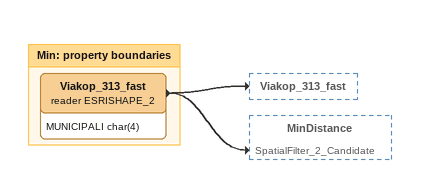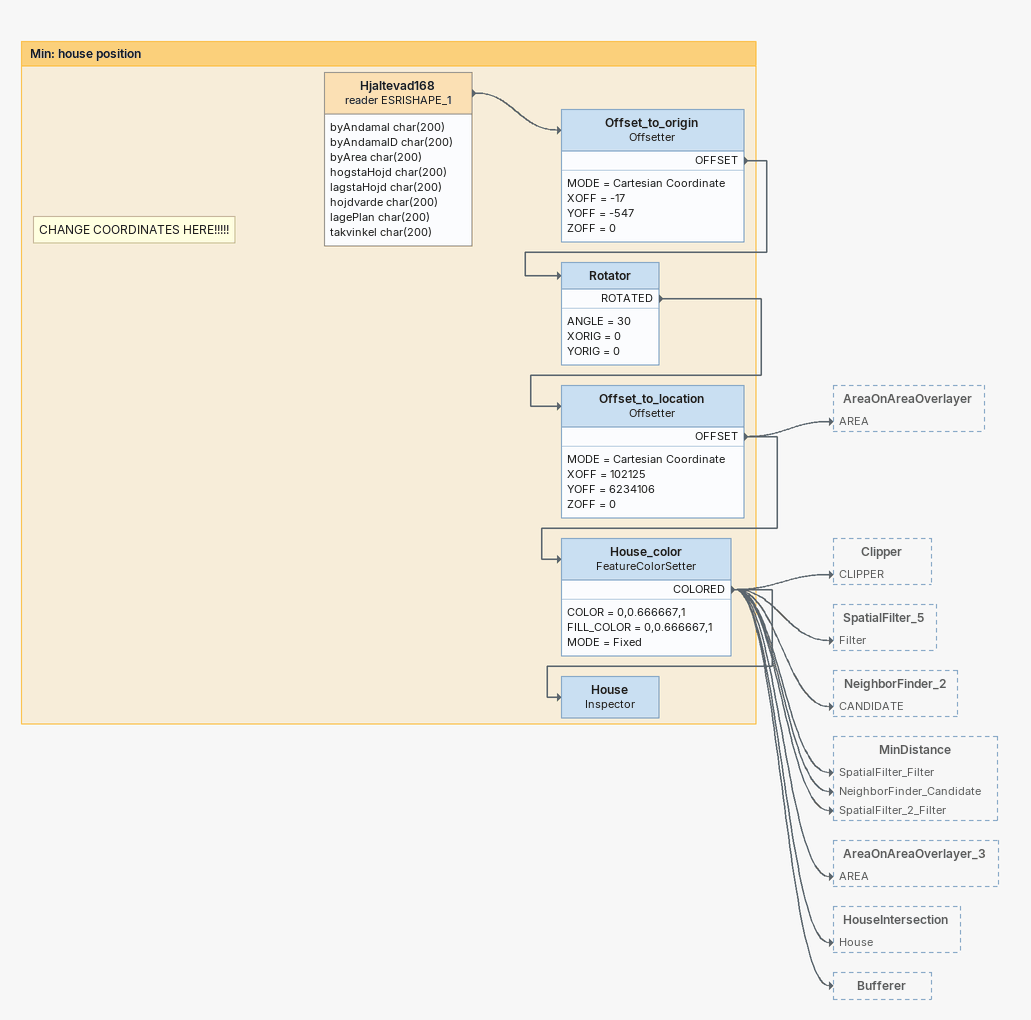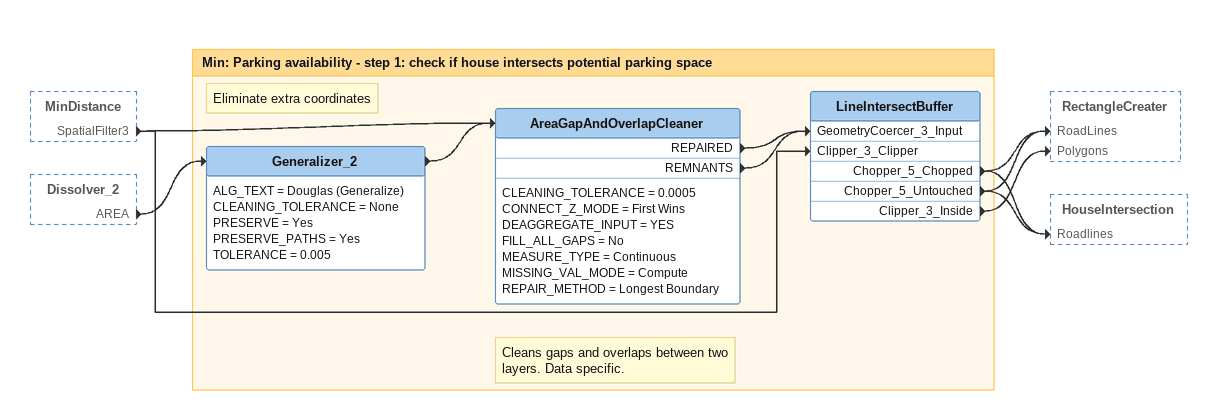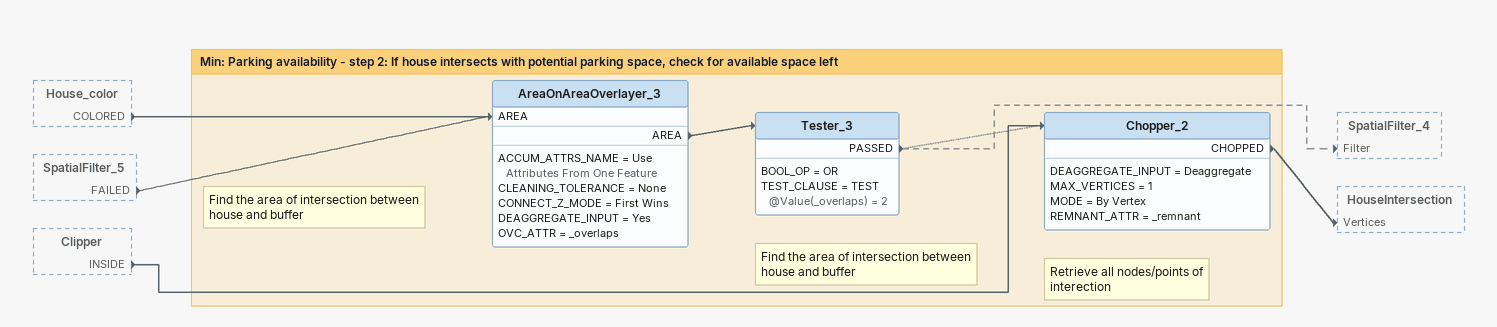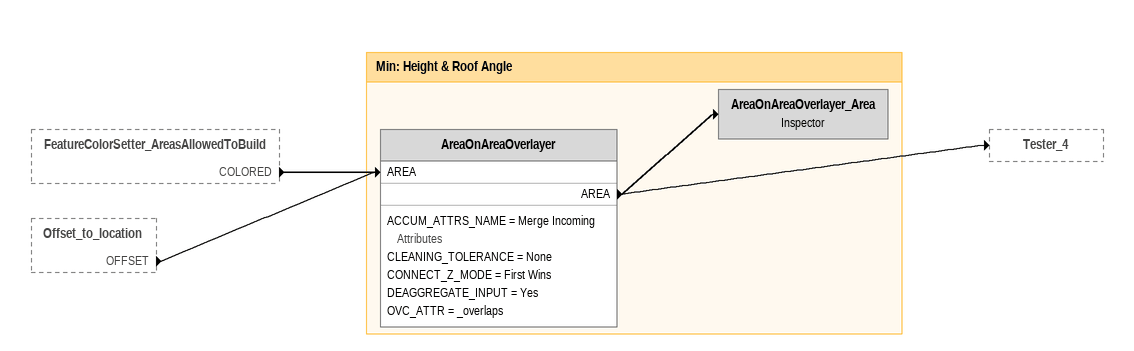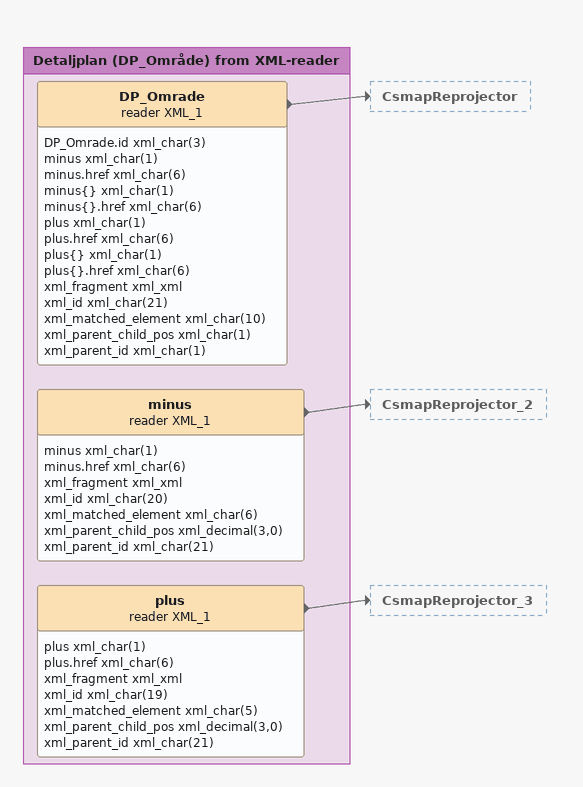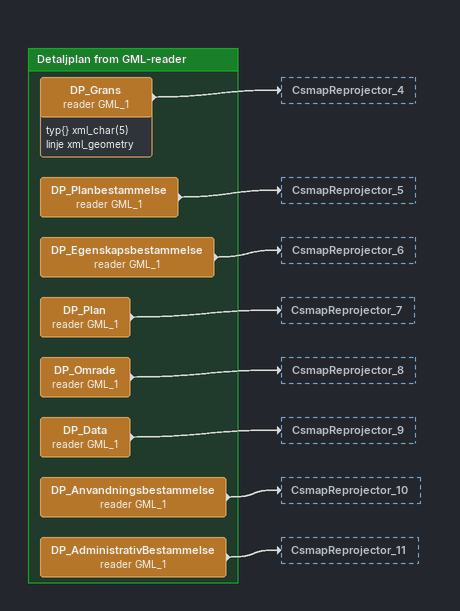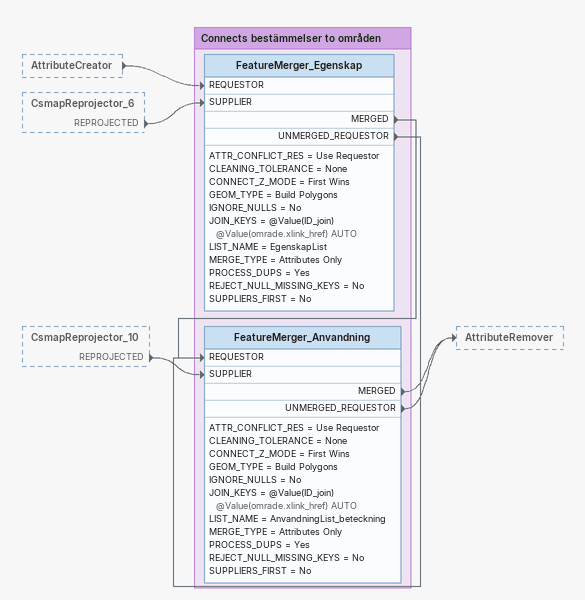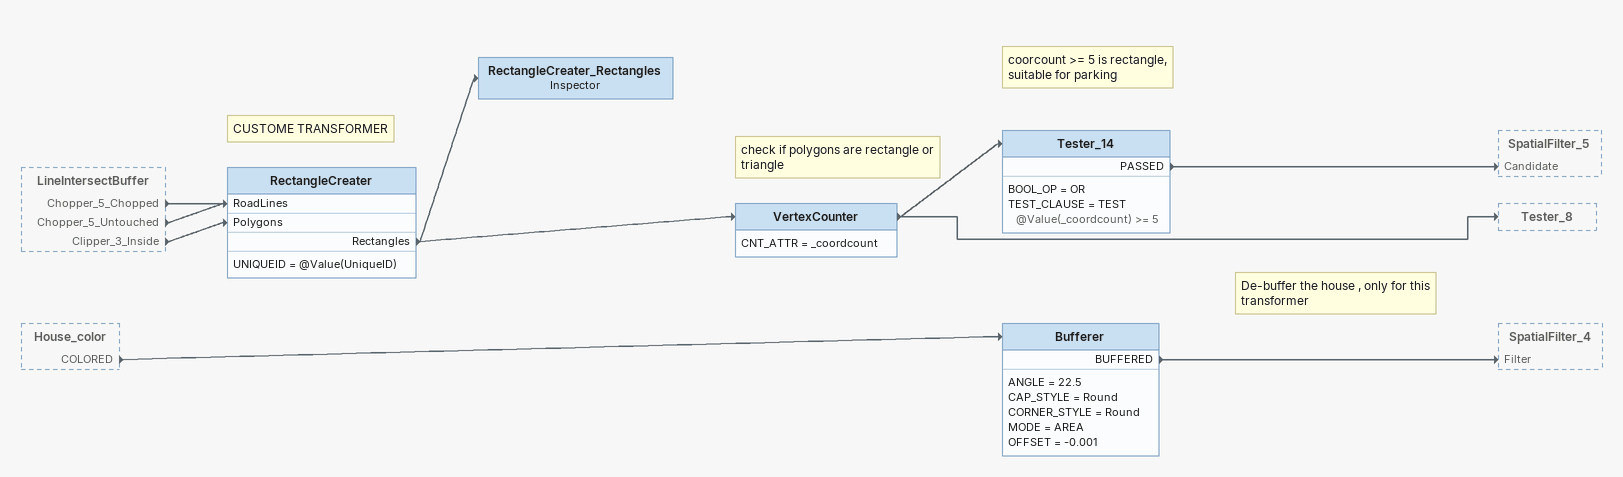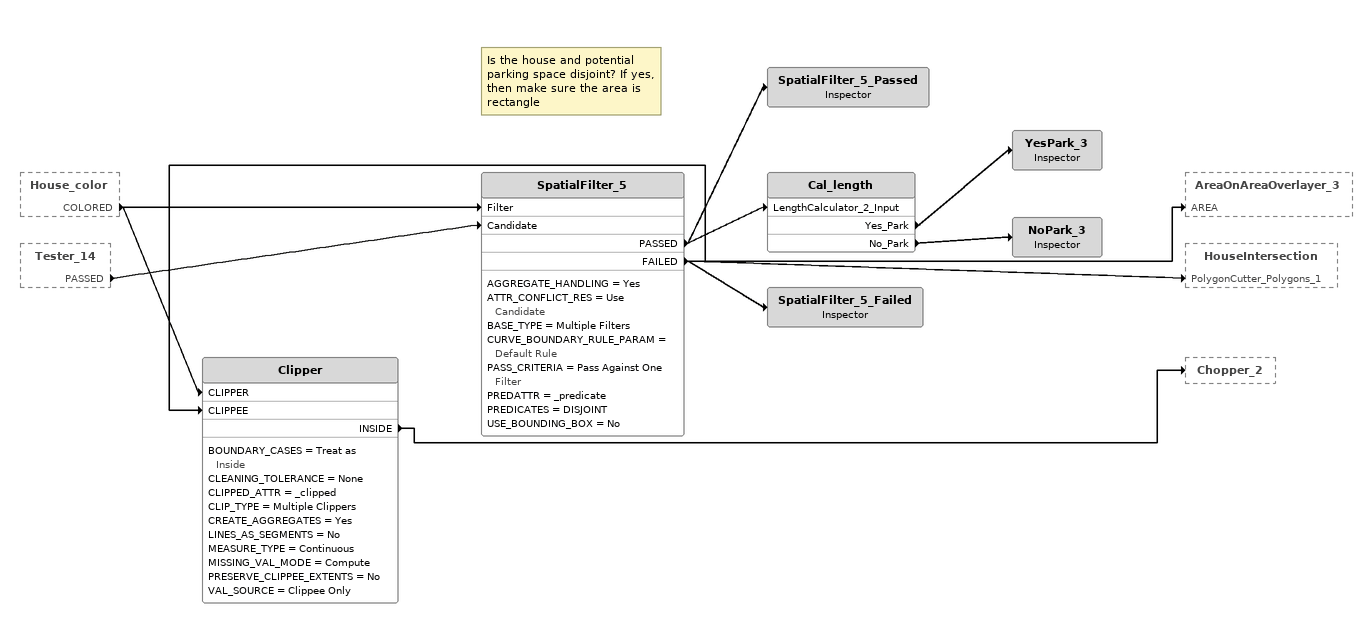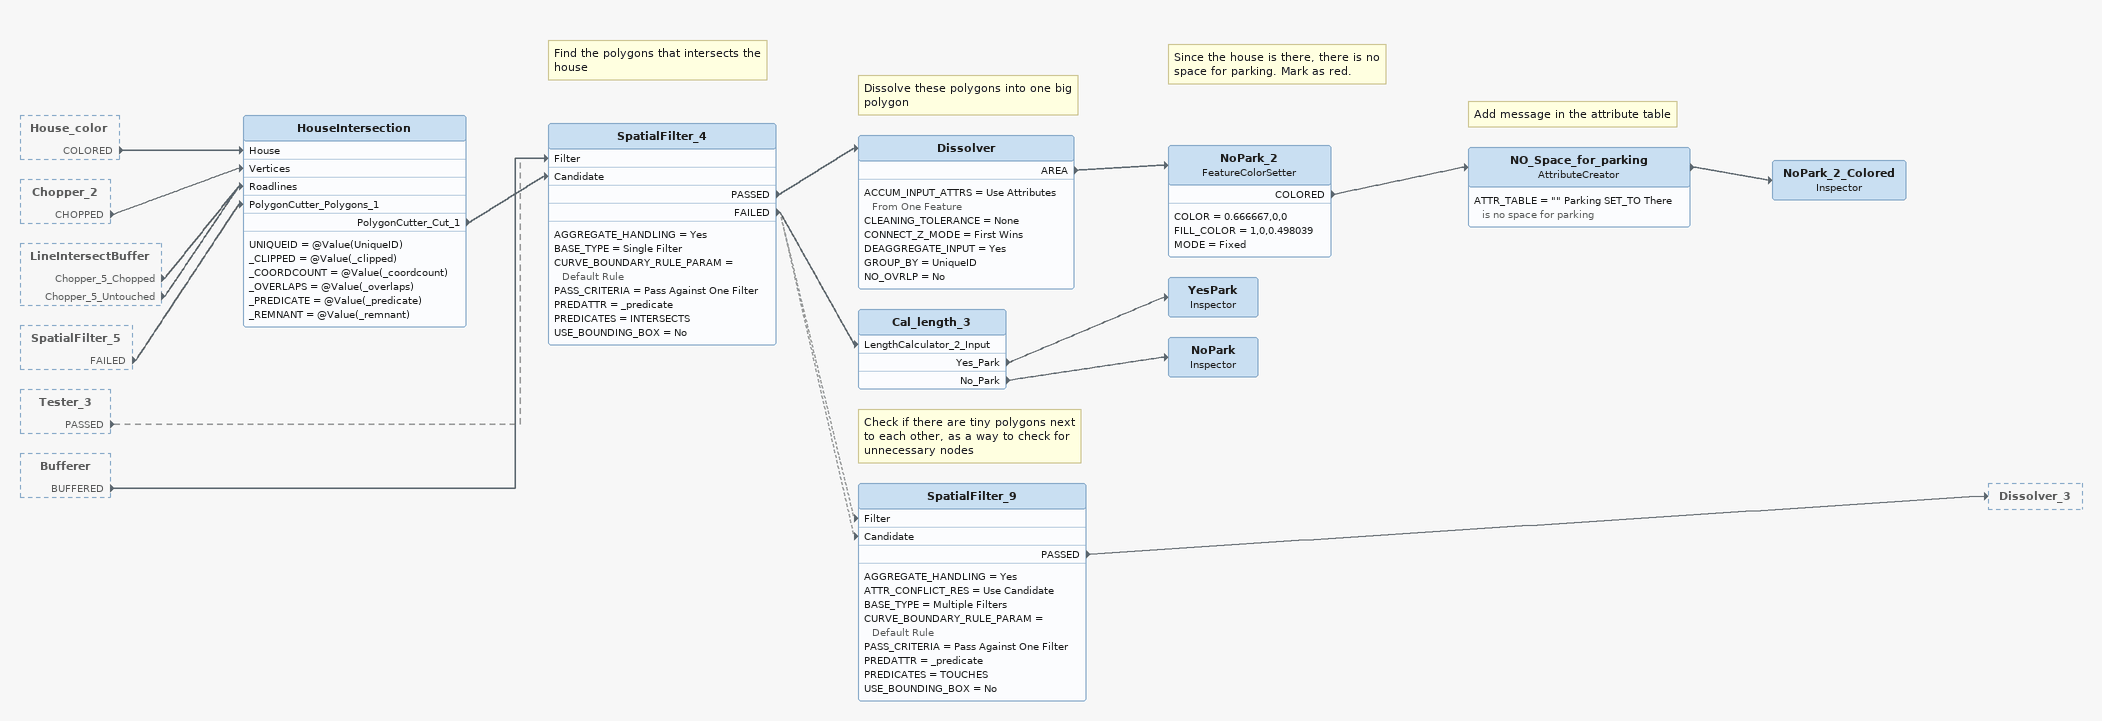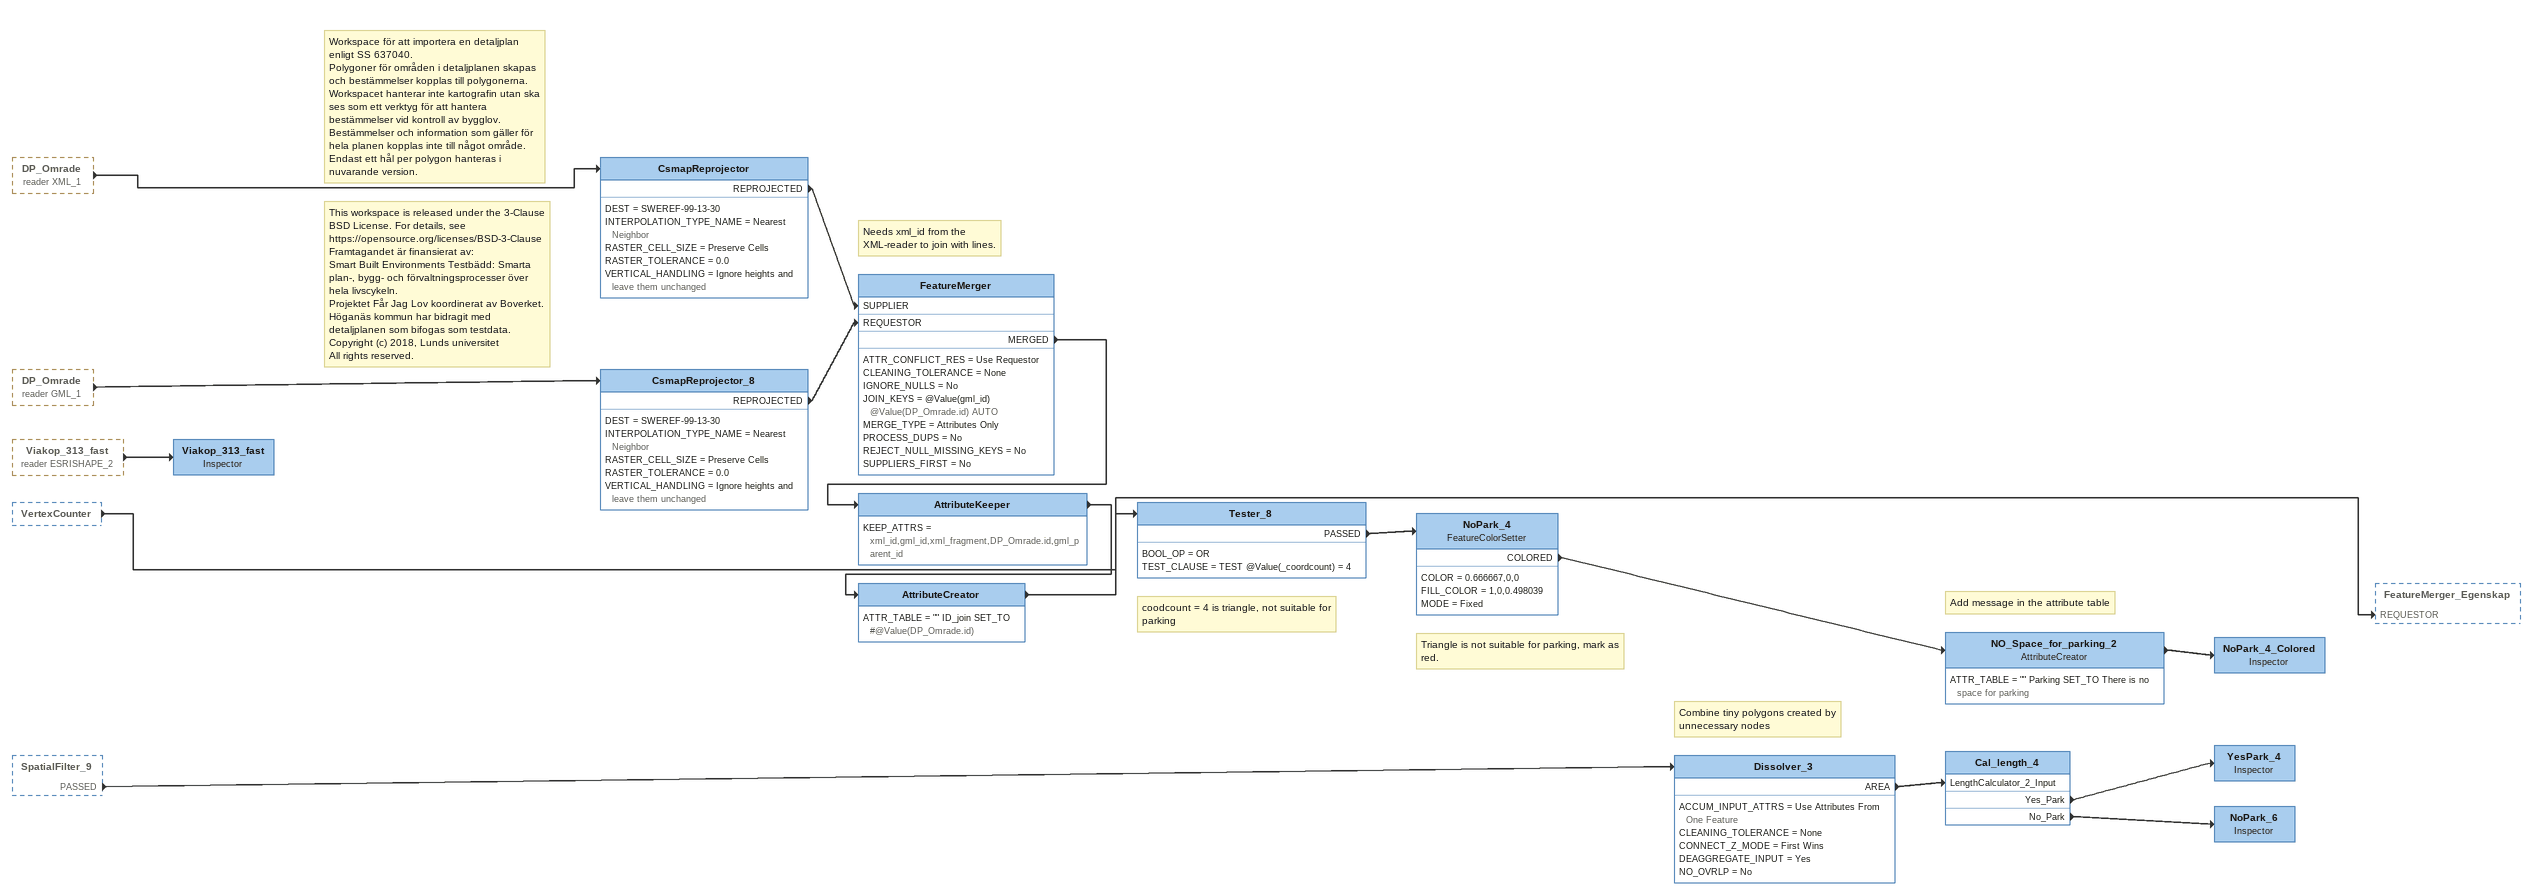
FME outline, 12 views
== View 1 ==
Bookmark: Min: property boundaries
Viakop_313_fast (reader ESRISHAPE_2)
    attributes: MUNICIPALI char(4)
    -> Viakop_313_fast
    -> MinDistance [SpatialFilter_2_Candidate]

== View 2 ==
Bookmark: Min: house position
Hjaltevad168 (reader ESRISHAPE_1)
    attributes: byAndamal char(200), byAndamalD char(200), byArea char(200), hogstaHojd char(200), lagstaHojd char(200), hojdvarde char(200), lagePlan char(200), takvinkel char(200)
    -> Offset_to_origin
Offset_to_origin: Offsetter
    MODE = Cartesian Coordinate
    XOFF = -17
    YOFF = -547
    ZOFF = 0
    OFFSET -> Rotator
Rotator
    ANGLE = 30
    XORIG = 0
    YORIG = 0
    ROTATED -> Offset_to_location
Note: CHANGE COORDINATES HERE!!!!!
Offset_to_location: Offsetter
    MODE = Cartesian Coordinate
    XOFF = 102125
    YOFF = 6234106
    ZOFF = 0
    OFFSET -> AreaOnAreaOverlayer [AREA]
    OFFSET -> House_color
House_color: FeatureColorSetter
    COLOR = 0,0.666667,1
    FILL_COLOR = 0,0.666667,1
    MODE = Fixed
    COLORED -> House
    COLORED -> Clipper [CLIPPER]
    COLORED -> SpatialFilter_5 [Filter]
    COLORED -> NeighborFinder_2 [CANDIDATE]
    COLORED -> MinDistance [SpatialFilter_Filter]
    COLORED -> MinDistance [NeighborFinder_Candidate]
    COLORED -> MinDistance [SpatialFilter_2_Filter]
    COLORED -> AreaOnAreaOverlayer_3 [AREA]
    COLORED -> HouseIntersection [House]
    COLORED -> Bufferer
House: Inspector

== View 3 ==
MinDistance [outside]
    SpatialFilter3 -> LineIntersectBuffer [Clipper_3_Clipper]
    SpatialFilter3 -> AreaGapAndOverlapCleaner
Dissolver_2 [outside]
    AREA -> Generalizer_2

Bookmark: Min: Parking availability - step 1: check if house intersects potential parking space
Note: Eliminate extra coordinates
Generalizer_2
    ALG_TEXT = Douglas (Generalize)
    CLEANING_TOLERANCE = None
    PRESERVE = Yes
    PRESERVE_PATHS = Yes
    TOLERANCE = 0.005
    -> AreaGapAndOverlapCleaner
Note: Cleans gaps and overlaps between two layers. Data specific.
AreaGapAndOverlapCleaner
    CLEANING_TOLERANCE = 0.0005
    CONNECT_Z_MODE = First Wins
    DEAGGREGATE_INPUT = YES
    FILL_ALL_GAPS = No
    MEASURE_TYPE = Continuous
    MISSING_VAL_MODE = Compute
    REPAIR_METHOD = Longest Boundary
    REPAIRED -> LineIntersectBuffer [GeometryCoercer_3_Input]
    REMNANTS -> LineIntersectBuffer [GeometryCoercer_3_Input]
LineIntersectBuffer
    Chopper_5_Chopped -> RectangleCreater [RoadLines]
    Chopper_5_Chopped -> HouseIntersection [Roadlines]
    Chopper_5_Untouched -> RectangleCreater [RoadLines]
    Chopper_5_Untouched -> HouseIntersection [Roadlines]
    Clipper_3_Inside -> RectangleCreater [Polygons]

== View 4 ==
House_color [outside]
    COLORED -> AreaOnAreaOverlayer_3 [AREA]
SpatialFilter_5 [outside]
    FAILED -> AreaOnAreaOverlayer_3 [AREA]
Clipper [outside]
    INSIDE -> Chopper_2

Bookmark: Min: Parking availability - step 2: If house intersects with potential parking space, check for available space left
Note: Find the area of intersection between house and buffer
AreaOnAreaOverlayer_3
    ACCUM_ATTRS_NAME = Use Attributes From One Feature
    CLEANING_TOLERANCE = None
    CONNECT_Z_MODE = First Wins
    DEAGGREGATE_INPUT = Yes
    OVC_ATTR = _overlaps
    AREA -> Tester_3
Note: Find the area of intersection between house and buffer
Tester_3
    BOOL_OP = OR
    TEST_CLAUSE = TEST @Value(_overlaps) = 2
    PASSED -> Chopper_2 [off]
    PASSED -> SpatialFilter_4 [Filter] [off]
Note: Retrieve all nodes/points of interection
Chopper_2
    DEAGGREGATE_INPUT = Deaggregate
    MAX_VERTICES = 1
    MODE = By Vertex
    REMNANT_ATTR = _remnant
    CHOPPED -> HouseIntersection [Vertices]

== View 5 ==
FeatureColorSetter_AreasAllowedToBuild [outside]
    COLORED -> AreaOnAreaOverlayer [AREA]
Offset_to_location [outside]
    OFFSET -> AreaOnAreaOverlayer [AREA]

Bookmark: Min: Height & Roof Angle
AreaOnAreaOverlayer
    ACCUM_ATTRS_NAME = Merge Incoming Attributes
    CLEANING_TOLERANCE = None
    CONNECT_Z_MODE = First Wins
    DEAGGREGATE_INPUT = Yes
    OVC_ATTR = _overlaps
    AREA -> AreaOnAreaOverlayer_Area
    AREA -> Tester_4
AreaOnAreaOverlayer_Area: Inspector

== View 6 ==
Bookmark: Detaljplan (DP_Område) from XML-reader
DP_Omrade (reader XML_1)
    attributes: DP_Omrade.id xml_char(3), minus xml_char(1), minus.href xml_char(6), minus{} xml_char(1), minus{}.href xml_char(6), plus xml_char(1), plus.href xml_char(6), plus{} xml_char(1), plus{}.href xml_char(6), xml_fragment xml_xml, xml_id xml_char(21), xml_matched_element xml_char(10), xml_parent_child_pos xml_char(1), xml_parent_id xml_char(1)
    -> CsmapReprojector
minus (reader XML_1)
    attributes: minus xml_char(1), minus.href xml_char(6), xml_fragment xml_xml, xml_id xml_char(20), xml_matched_element xml_char(6), xml_parent_child_pos xml_decimal(3,0), xml_parent_id xml_char(21)
    -> CsmapReprojector_2
plus (reader XML_1)
    attributes: plus xml_char(1), plus.href xml_char(6), xml_fragment xml_xml, xml_id xml_char(19), xml_matched_element xml_char(5), xml_parent_child_pos xml_decimal(3,0), xml_parent_id xml_char(21)
    -> CsmapReprojector_3

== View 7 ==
Bookmark: Detaljplan from GML-reader
DP_Grans (reader GML_1)
    attributes: typ{} xml_char(5), linje xml_geometry
    -> CsmapReprojector_4
DP_Planbestammelse (reader GML_1)
    -> CsmapReprojector_5
DP_Egenskapsbestammelse (reader GML_1)
    -> CsmapReprojector_6
DP_Plan (reader GML_1)
    -> CsmapReprojector_7
DP_Omrade (reader GML_1)
    -> CsmapReprojector_8
DP_Data (reader GML_1)
    -> CsmapReprojector_9
DP_Anvandningsbestammelse (reader GML_1)
    -> CsmapReprojector_10
DP_AdministrativBestammelse (reader GML_1)
    -> CsmapReprojector_11

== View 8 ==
AttributeCreator [outside]
    -> FeatureMerger_Egenskap [REQUESTOR]
CsmapReprojector_6 [outside]
    REPROJECTED -> FeatureMerger_Egenskap [SUPPLIER]
CsmapReprojector_10 [outside]
    REPROJECTED -> FeatureMerger_Anvandning [SUPPLIER]

Bookmark: Connects bestämmelser to områden
FeatureMerger_Egenskap
    ATTR_CONFLICT_RES = Use Requestor
    CLEANING_TOLERANCE = None
    CONNECT_Z_MODE = First Wins
    GEOM_TYPE = Build Polygons
    IGNORE_NULLS = No
    JOIN_KEYS = @Value(ID_join) @Value(omrade.xlink_href) AUTO
    LIST_NAME = EgenskapList
    MERGE_TYPE = Attributes Only
    PROCESS_DUPS = Yes
    REJECT_NULL_MISSING_KEYS = No
    SUPPLIERS_FIRST = No
    MERGED -> FeatureMerger_Anvandning [REQUESTOR]
    UNMERGED_REQUESTOR -> FeatureMerger_Anvandning [REQUESTOR]
FeatureMerger_Anvandning
    ATTR_CONFLICT_RES = Use Requestor
    CLEANING_TOLERANCE = None
    CONNECT_Z_MODE = First Wins
    GEOM_TYPE = Build Polygons
    IGNORE_NULLS = No
    JOIN_KEYS = @Value(ID_join) @Value(omrade.xlink_href) AUTO
    LIST_NAME = AnvandningList_beteckning
    MERGE_TYPE = Attributes Only
    PROCESS_DUPS = Yes
    REJECT_NULL_MISSING_KEYS = No
    SUPPLIERS_FIRST = No
    MERGED -> AttributeRemover
    UNMERGED_REQUESTOR -> AttributeRemover

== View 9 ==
LineIntersectBuffer [outside]
    Chopper_5_Chopped -> RectangleCreater [RoadLines]
    Chopper_5_Untouched -> RectangleCreater [RoadLines]
    Clipper_3_Inside -> RectangleCreater [Polygons]
House_color [outside]
    COLORED -> Bufferer
Note: De-buffer the house , only for this transformer
Bufferer
    ANGLE = 22.5
    CAP_STYLE = Round
    CORNER_STYLE = Round
    MODE = AREA
    OFFSET = -0.001
    BUFFERED -> SpatialFilter_4 [Filter]
Note: CUSTOME TRANSFORMER
RectangleCreater
    UNIQUEID = @Value(UniqueID)
    Rectangles -> VertexCounter
    Rectangles -> RectangleCreater_Rectangles
RectangleCreater_Rectangles: Inspector
Note: check if polygons are rectangle or triangle
VertexCounter
    CNT_ATTR = _coordcount
    -> Tester_8
    -> Tester_14
Note: coorcount >= 5 is rectangle, suitable for parking
Tester_14
    BOOL_OP = OR
    TEST_CLAUSE = TEST @Value(_coordcount) >= 5
    PASSED -> SpatialFilter_5 [Candidate]

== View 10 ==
House_color [outside]
    COLORED -> Clipper [CLIPPER]
    COLORED -> SpatialFilter_5 [Filter]
Tester_14 [outside]
    PASSED -> SpatialFilter_5 [Candidate]
Note: Is the house and potential parking space disjoint? If yes, then make sure the area is rectangle
SpatialFilter_5
    AGGREGATE_HANDLING = Yes
    ATTR_CONFLICT_RES = Use Candidate
    BASE_TYPE = Multiple Filters
    CURVE_BOUNDARY_RULE_PARAM = Default Rule
    PASS_CRITERIA = Pass Against One Filter
    PREDATTR = _predicate
    PREDICATES = DISJOINT
    USE_BOUNDING_BOX = No
    PASSED -> SpatialFilter_5_Passed
    PASSED -> Cal_length [LengthCalculator_2_Input]
    FAILED -> SpatialFilter_5_Failed
    FAILED -> Clipper [CLIPPEE]
    FAILED -> AreaOnAreaOverlayer_3 [AREA]
    FAILED -> HouseIntersection [PolygonCutter_Polygons_1]
SpatialFilter_5_Passed: Inspector
Cal_length
    Yes_Park -> YesPark_3
    No_Park -> NoPark_3
YesPark_3: Inspector
NoPark_3: Inspector
SpatialFilter_5_Failed: Inspector
Clipper
    BOUNDARY_CASES = Treat as Inside
    CLEANING_TOLERANCE = None
    CLIPPED_ATTR = _clipped
    CLIP_TYPE = Multiple Clippers
    CREATE_AGGREGATES = Yes
    LINES_AS_SEGMENTS = No
    MEASURE_TYPE = Continuous
    MISSING_VAL_MODE = Compute
    PRESERVE_CLIPPEE_EXTENTS = No
    VAL_SOURCE = Clippee Only
    INSIDE -> Chopper_2

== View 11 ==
House_color [outside]
    COLORED -> HouseIntersection [House]
Chopper_2 [outside]
    CHOPPED -> HouseIntersection [Vertices]
LineIntersectBuffer [outside]
    Chopper_5_Chopped -> HouseIntersection [Roadlines]
    Chopper_5_Untouched -> HouseIntersection [Roadlines]
SpatialFilter_5 [outside]
    FAILED -> HouseIntersection [PolygonCutter_Polygons_1]
Tester_3 [outside]
    PASSED -> SpatialFilter_4 [Filter] [off]
Bufferer [outside]
    BUFFERED -> SpatialFilter_4 [Filter]
HouseIntersection
    UNIQUEID = @Value(UniqueID)
    _CLIPPED = @Value(_clipped)
    _COORDCOUNT = @Value(_coordcount)
    _OVERLAPS = @Value(_overlaps)
    _PREDICATE = @Value(_predicate)
    _REMNANT = @Value(_remnant)
    PolygonCutter_Cut_1 -> SpatialFilter_4 [Candidate]
Note: Find the polygons that intersects the house
SpatialFilter_4
    AGGREGATE_HANDLING = Yes
    BASE_TYPE = Single Filter
    CURVE_BOUNDARY_RULE_PARAM = Default Rule
    PASS_CRITERIA = Pass Against One Filter
    PREDATTR = _predicate
    PREDICATES = INTERSECTS
    USE_BOUNDING_BOX = No
    PASSED -> Dissolver
    FAILED -> SpatialFilter_9 [Filter] [off]
    FAILED -> SpatialFilter_9 [Candidate] [off]
    FAILED -> Cal_length_3 [LengthCalculator_2_Input]
Note: Dissolve these polygons into one big polygon
Dissolver
    ACCUM_INPUT_ATTRS = Use Attributes From One Feature
    CLEANING_TOLERANCE = None
    CONNECT_Z_MODE = First Wins
    DEAGGREGATE_INPUT = Yes
    GROUP_BY = UniqueID
    NO_OVRLP = No
    AREA -> NoPark_2
Note: Since the house is there, there is no space for parking. Mark as red.
NoPark_2: FeatureColorSetter
    COLOR = 0.666667,0,0
    FILL_COLOR = 1,0,0.498039
    MODE = Fixed
    COLORED -> NO_Space_for_parking
Note: Add message in the attribute table
NO_Space_for_parking: AttributeCreator
    ATTR_TABLE = "" Parking SET_TO There is no space for parking
    -> NoPark_2_Colored
NoPark_2_Colored: Inspector
Cal_length_3
    Yes_Park -> YesPark
    No_Park -> NoPark
YesPark: Inspector
NoPark: Inspector
Note: Check if there are tiny polygons next to each other, as a way to check for unnecessary nodes
SpatialFilter_9
    AGGREGATE_HANDLING = Yes
    ATTR_CONFLICT_RES = Use Candidate
    BASE_TYPE = Multiple Filters
    CURVE_BOUNDARY_RULE_PARAM = Default Rule
    PASS_CRITERIA = Pass Against One Filter
    PREDATTR = _predicate
    PREDICATES = TOUCHES
    USE_BOUNDING_BOX = No
    PASSED -> Dissolver_3

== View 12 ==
DP_Omrade (reader XML_1) [outside]
    -> CsmapReprojector
DP_Omrade (reader GML_1) [outside]
    -> CsmapReprojector_8
Viakop_313_fast (reader ESRISHAPE_2) [outside]
    -> Viakop_313_fast
VertexCounter [outside]
    -> Tester_8
SpatialFilter_9 [outside]
    PASSED -> Dissolver_3
Viakop_313_fast: Inspector
Note: Workspace för att importera en detaljplan enligt SS 637040. / Polygoner för områden i detaljplanen skapas och bestämmelser kopplas till polygonerna. Workspacet hanterar inte kartografin utan ska ses som ett verktyg för att hantera bestämmelser vid kontroll av bygglov. Bestämmelser och information som gäller för hela planen kopplas inte till något område. / Endast ett hål per polygon hanteras i nuvarande version.
Note: This workspace is released under the 3-Clause BSD License. For details, see https://opensource.org/licenses/BSD-3-Clause / Framtagandet är finansierat av: / Smart Built Environments Testbädd: Smarta plan-, bygg- och förvaltningsprocesser över hela livscykeln. / Projektet Får Jag Lov koordinerat av Boverket. / Höganäs kommun har bidragit med detaljplanen som bifogas som testdata. / Copyright (c) 2018, Lunds universitet / All rights reserved.
CsmapReprojector
    DEST = SWEREF-99-13-30
    INTERPOLATION_TYPE_NAME = Nearest Neighbor
    RASTER_CELL_SIZE = Preserve Cells
    RASTER_TOLERANCE = 0.0
    VERTICAL_HANDLING = Ignore heights and leave them unchanged
    REPROJECTED -> FeatureMerger [SUPPLIER]
CsmapReprojector_8
    DEST = SWEREF-99-13-30
    INTERPOLATION_TYPE_NAME = Nearest Neighbor
    RASTER_CELL_SIZE = Preserve Cells
    RASTER_TOLERANCE = 0.0
    VERTICAL_HANDLING = Ignore heights and leave them unchanged
    REPROJECTED -> FeatureMerger [REQUESTOR]
Note: Needs xml_id from the / XML-reader to join with lines.
FeatureMerger
    ATTR_CONFLICT_RES = Use Requestor
    CLEANING_TOLERANCE = None
    IGNORE_NULLS = No
    JOIN_KEYS = @Value(gml_id) @Value(DP_Omrade.id) AUTO
    MERGE_TYPE = Attributes Only
    PROCESS_DUPS = No
    REJECT_NULL_MISSING_KEYS = No
    SUPPLIERS_FIRST = No
    MERGED -> AttributeKeeper
AttributeKeeper
    KEEP_ATTRS = xml_id,gml_id,xml_fragment,DP_Omrade.id,gml_parent_id
    -> AttributeCreator
AttributeCreator
    ATTR_TABLE = "" ID_join SET_TO #@Value(DP_Omrade.id)
    -> FeatureMerger_Egenskap [REQUESTOR]
Note: Combine tiny polygons created by unnecessary nodes
Dissolver_3
    ACCUM_INPUT_ATTRS = Use Attributes From One Feature
    CLEANING_TOLERANCE = None
    CONNECT_Z_MODE = First Wins
    DEAGGREGATE_INPUT = Yes
    NO_OVRLP = No
    AREA -> Cal_length_4 [LengthCalculator_2_Input]
Cal_length_4
    Yes_Park -> YesPark_4
    No_Park -> NoPark_6
YesPark_4: Inspector
NoPark_6: Inspector
Note: coodcount = 4 is triangle, not suitable for parking
Tester_8
    BOOL_OP = OR
    TEST_CLAUSE = TEST @Value(_coordcount) = 4
    PASSED -> NoPark_4
Note: Triangle is not suitable for parking, mark as red.
NoPark_4: FeatureColorSetter
    COLOR = 0.666667,0,0
    FILL_COLOR = 1,0,0.498039
    MODE = Fixed
    COLORED -> NO_Space_for_parking_2
Note: Add message in the attribute table
NO_Space_for_parking_2: AttributeCreator
    ATTR_TABLE = "" Parking SET_TO There is no space for parking
    -> NoPark_4_Colored
NoPark_4_Colored: Inspector
